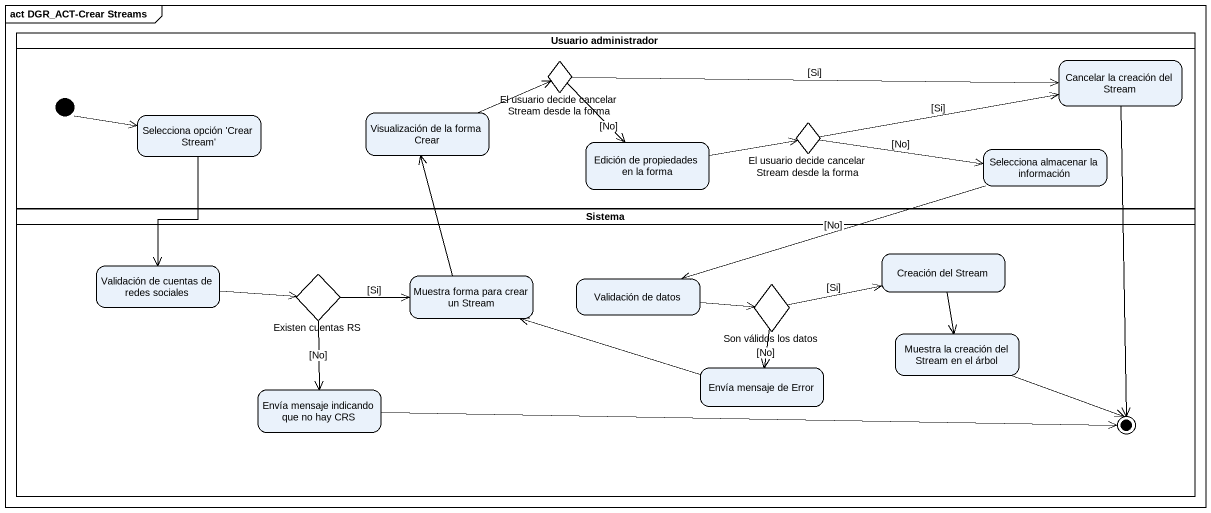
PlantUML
@startuml
mainframe act DGR_ACT-Crear Streams
hide empty description
state "Usuario administrador" as Usuario_administrador <<partition>> {
  state "El usuario decide cancelar Stream desde la forma" as El_usuario_decide_cancelar <<choice>>
  state "Cancelar la creación del Stream" as Cancelar_la_creación_del
  state "Selecciona opción 'Crear Stream'" as Selecciona_opción_Crear
  state "Visualización de la forma Crear" as Visualización_de_la_forma
  state "El usuario decide cancelar Stream desde la forma" as El_usuario_decide_cancelar_2 <<choice>>
  state "Edición de propiedades en la forma" as Edición_de_propiedades_en
  state "Selecciona almacenar la información" as Selecciona_almacenar_la
  [*] -right-> Selecciona_opción_Crear
}
state Sistema <<partition>> {
  state "Validación de cuentas de redes sociales" as Validación_de_cuentas_de
  state "Existen cuentas RS" as Existen_cuentas_RS <<choice>>
  state "Muestra forma para crear un Stream" as Muestra_forma_para_crear_un
  state "Validación de datos" as Validación_de_datos
  state "Son válidos los datos" as Son_válidos_los_datos <<choice>>
  state "Creación del Stream" as Creación_del_Stream
  state "Envía mensaje de Error" as Envía_mensaje_de_Error
  state "Muestra la creación del Stream en el árbol" as Muestra_la_creación_del
  state "Envía mensaje indicando que no hay CRS" as Envía_mensaje_indicando_que
  state final1 <<end>>
}
El_usuario_decide_cancelar -right-> Cancelar_la_creación_del : [Si]
El_usuario_decide_cancelar --> Edición_de_propiedades_en : [No]
Cancelar_la_creación_del --> final1
Selecciona_opción_Crear --> Validación_de_cuentas_de
Visualización_de_la_forma -right-> El_usuario_decide_cancelar
El_usuario_decide_cancelar_2 -right-> Cancelar_la_creación_del : [Si]
El_usuario_decide_cancelar_2 -right-> Selecciona_almacenar_la : [No]
Edición_de_propiedades_en -right-> El_usuario_decide_cancelar_2
Selecciona_almacenar_la -left-> Validación_de_datos : [No]
Validación_de_cuentas_de -right-> Existen_cuentas_RS
Existen_cuentas_RS -right-> Muestra_forma_para_crear_un : [Si]
Existen_cuentas_RS --> Envía_mensaje_indicando_que : [No]
Muestra_forma_para_crear_un -up-> Visualización_de_la_forma
Validación_de_datos -right-> Son_válidos_los_datos
Son_válidos_los_datos -right-> Creación_del_Stream : [Si]
Son_válidos_los_datos --> Envía_mensaje_de_Error : [No]
Creación_del_Stream --> Muestra_la_creación_del
Envía_mensaje_de_Error -left-> Muestra_forma_para_crear_un
Muestra_la_creación_del -right-> final1
Envía_mensaje_indicando_que -right-> final1
@enduml
